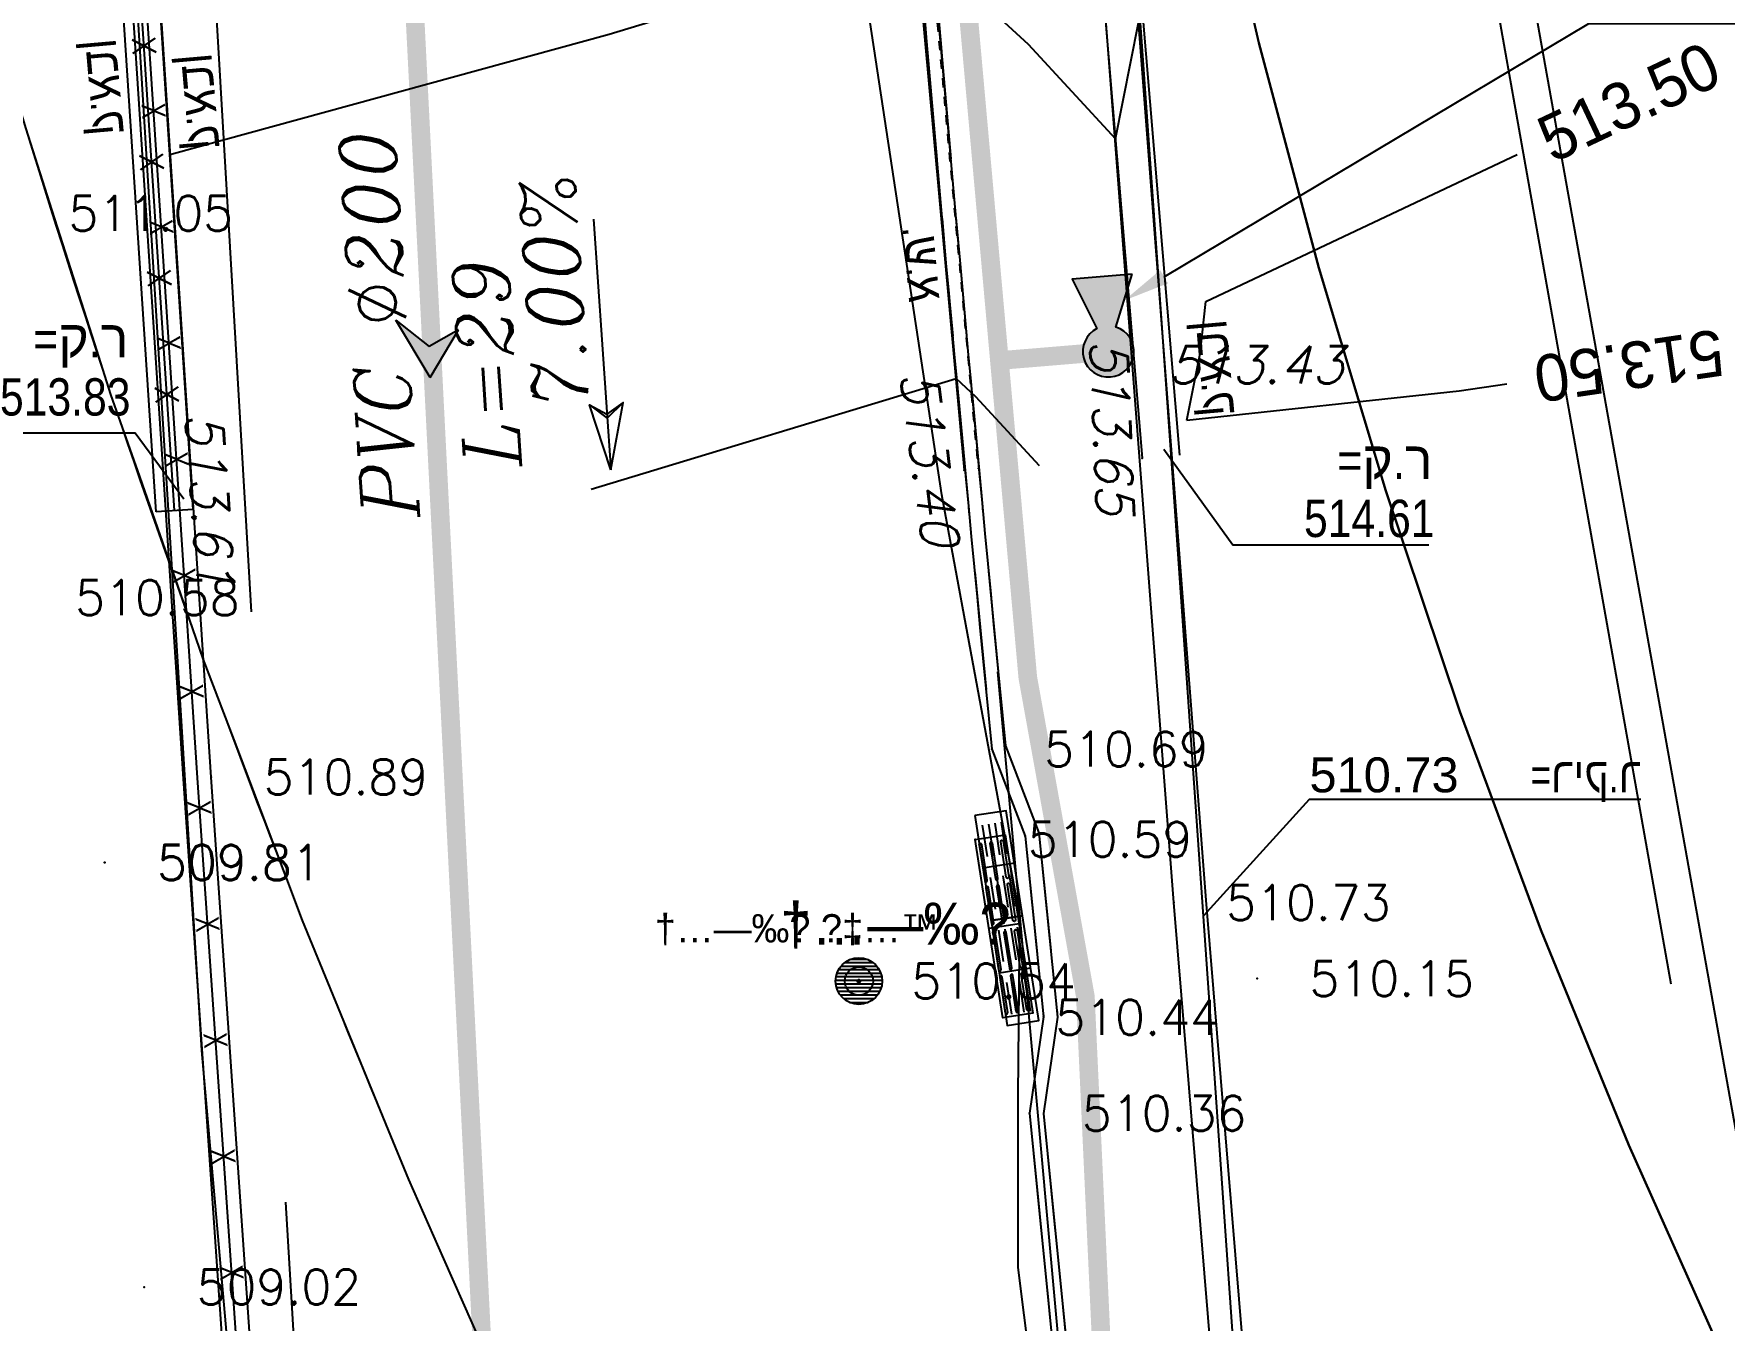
# Model space of a CAD drawing. Header units: metres. Extents: x 222509 to 223547, y 765290 to 766147.
# Drawn here: x 223028.87 to 223047.02, y 765844.63 to 765858.44 of the extents above; entities that cross this region are included whole.
import ezdxf
from ezdxf import colors
from ezdxf.entities.mleader import LeaderData, LeaderLine
from ezdxf.enums import TextEntityAlignment as Align
from ezdxf.math import Vec2, Vec3

# ---------------------------------------------------------------- set-up
doc = ezdxf.new("R2010")
doc.units = ezdxf.units.M
doc.linetypes.add('DASHED', pattern=[19.05, 12.7, -6.35])
doc.linetypes.add('DASHED2', pattern=[0.375, 0.25, -0.125])
for name, color, linetype in [('1-קו מים', 170, 'Continuous'), ('38', 8, 'Continuous'), ('42', 8, 'Continuous'), ('55', 8, 'Continuous'), ('A-S', 252, 'Continuous'), ('AS', 8, 'Continuous'), ('B65-BIOV', 8, 'Continuous'), ('biuv metuhnan 200', 240, 'Continuous'), ('Biuv-Metuhnan', 240, 'Continuous'), ('GADER', 6, 'Continuous'), ('K', 8, 'Continuous'), ('KER', 8, 'Continuous'), ('M2602', 8, 'Continuous'), ('M4902', 8, 'Continuous'), ('M4903', 8, 'Continuous'), ('maim metuhnan', 150, 'Continuous'), ('maim metuhnan 4', 150, 'Continuous'), ('maim metuhnan 6', 150, 'Continuous'), ('Maim-Kayam-Betol', 140, 'reka-biyuv$0$Reka_new$0$X_LINE-DASH2'), ('NOTE', 50, 'Continuous'), ('pcell', 160, 'Continuous'), ('PNT', 8, 'Continuous'), ('PNT2510', 8, 'Continuous'), ('PNTELEV', 5, 'Continuous'), ('PNTELEV2510', 7, 'Continuous'), ('R-K', 8, 'Continuous'), ('R-K GOVA', 8, 'Continuous'), ('Sewage-man-names', 240, 'Continuous'), ('T', 8, 'Continuous'), ('Tcontours1', 250, 'Continuous'), ('Tcontours2', 250, 'DASHED'), ('TEXT-13', 13, 'Continuous')]:
    doc.layers.add(name, color=color, linetype=linetype)
for name, color, linetype, lineweight in [('C1602_0', 3, 'Continuous', 13), ('C1602_1', 6, 'Continuous', 13), ('M2401', 8, 'DASHED', 25), ('M2404', 8, 'DASHED', 25), ('M2601', 8, 'Continuous', 25), ('M2605', 8, 'Continuous', 25)]:
    doc.layers.add(name, color=color, linetype=linetype, lineweight=lineweight)
doc.styles.add('CIVILCADMAIN', font='d2w.shx')
doc.styles.add('GLONASS', font='techno_n.shx', dxfattribs={"width": 0.86})
doc.styles.add('HANIT_TEXT', font='hebtxt')
doc.styles.add('HEBTXT', font='HEBTXT.SHX', dxfattribs={"width": 0.86})
doc.styles.add('ITALIC', font='italic')
doc.styles.add('PTXT', font='txt.shx')
doc.styles.add('reka-biyuv$0$Reka_new$0$STANDARD', font='HEB')
doc.styles.get("Standard").update_dxf_attribs({"font": 'arial.ttf'})
doc.styles.add('TECHN_MT', font='techn_mt.shx')
doc.linetypes.add('6_IN_CITY_WATER_LINES', pattern='A,40,-2,["6-WTR",Standard,S=5,R=0,X=-0.1,Y=-3],-30', length=72)
doc.linetypes.add('reka-biyuv$0$Reka_new$0$X_LINE-DASH2', pattern='A,0.5,-0.25,0.5,-0.0002,["X",reka-biyuv$0$Reka_new$0$STANDARD,S=0.3,R=0,X=0,Y=-0.14],-0.2', length=1.4502)

# ---------------------------------------------------------------- blocks, each defined once
blk = doc.blocks.new('G$C92A87C9E')
at = {"layer": 'Biuv-Metuhnan'}
h = blk.add_hatch(dxfattribs=at)
h.set_pattern_fill('ANSI31', color=0, scale=0.8, angle=233.7)
h.paths.add_polyline_path([(0.652, -1.317), (0, 0), (1.452, -0.228), (0.696, -0.511)])
h = blk.add_hatch(dxfattribs=at)
h.set_pattern_fill('ANSI31', color=256, scale=0.8, angle=233.7)
h.paths.add_polyline_path([(0.652, -1.317), (0, 0), (1.452, -0.228), (0.696, -0.511)])
h = blk.add_hatch(color=256, dxfattribs=at)
h.dxf.hatch_style = 1
h.paths.add_polyline_path([(0.526, -1.374), (0.042, -0.014), (1.478, -0.162), (0.597, -0.472)])
for p, q in [((0.042, -0.014), (1.478, -0.162)), ((0.042, -0.014), (0.526, -1.374)), ((1.478, -0.162), (0.597, -0.472)), ((0.526, -1.374), (0.597, -0.472))]:
    blk.add_line(p, q, dxfattribs=at)
blk = doc.blocks.new('G$C7550C811')
at = {"layer": 'Biuv-Metuhnan'}
for points in [[(1.854, 0), (1.139, 0.182), (1.297, 0)], [(1.139, 0.182), (1.253, 0)], [(-0.846, 0), (1.854, 0)], [(1.854, 0), (1.139, -0.182), (1.297, 0)], [(1.139, -0.182), (1.253, 0)]]:
    blk.add_lwpolyline(points, dxfattribs=at)
blk = doc.blocks.new('G$CDE37A9AE')
at = {"layer": 'biuv metuhnan 200'}
blk.add_lwpolyline([(223106.03, 765787.05, 0.2, 0.2, 0), (223107.425, 765790.158, 0.2, 0.2, 0), (223084.483, 765800.889, 0.2, 0.2, 0), (223048.217, 765817.764, 0.2, 0.2, 0), (223037.518, 765826.032, 0.2, 0.2, 0), (223033.914, 765839.765, 0.2, 0.2, 0), (223032.453, 765868.688, 0.2, 0.2, 0), (223030.849, 765897.18, 0.2, 0.2, 0), (223030.849, 765897.18, 0.2, 0.2, 0), (223030.849, 765897.18, 0.2, 0.2, 0), (223033.905, 765926.162, 0.2, 0.2, 0), (223059.708, 765933.144, 0.2, 0.2, 0), (223080.854, 765914.734, 0.2, 0.2, 0), (223096.759, 765902.355, 0.2, 0.2, 0), (223125.418, 765880.054, 0.2, 0.2, 0), (223138.543, 765869.981, 0.2, 0.2, 0), (223150.893, 765861.006, 0.2, 0.2, 0), (223163.22, 765851.088, 0.2, 0.2, 0), (223181.823, 765834.302, 0.2, 0.2, 0), (223199.904, 765817.6, 0.2, 0.2, 0), (223229.17, 765790.332, 0.2, 0.2, 0), (223256.284, 765764.886, 0.2, 0.2, 0)], format="xyseb", dxfattribs=at)
at = {"layer": 'Biuv-Metuhnan', "xscale": 0.5, "yscale": 0.4, "rotation": 125.6606182313366}
blk.add_blockref('G$C92A87C9E', (223033.134, 765854.725), dxfattribs=at)
at = {"layer": 'NOTE', "rotation": 274}
blk.add_blockref('G$C7550C811', (223034.936, 765855.603), dxfattribs=at)
at = {"layer": 'Sewage-man-names', "style": 'ITALIC'}
for s, p in [('PVC %%C200', (223033.002, 765853.25)), ('7.00%%%', (223034.831, 765854.436)), ('L=29', (223034.099, 765853.793))]:
    blk.add_text(s, height=0.6, rotation=93.5922, dxfattribs=at).set_placement(p)
blk = doc.blocks.new('G$C64EFCDFC')
at = {"layer": '1-קו מים', "linetype": '6_IN_CITY_WATER_LINES'}
blk.add_hatch(color=0, dxfattribs=at).paths.add_polyline_path([(0.313, 0.451, 5.190473), (0.538, 0.111), (1.701, 0.351), (0.989, 1.427)])
at = {"layer": '1-קו מים', "color": 0}
blk.add_lwpolyline([(0.989, 1.427), (1.701, 0.351), (0.538, 0.111, -5.190473), (0.313, 0.451)], format="xyb", close=True, dxfattribs=at)
blk = doc.blocks.new('SRVPNO9')
at = {"layer": 'PNTELEV2510', "style": 'PTXT', "oblique": 15}
blk.add_attdef('ELEV2', text='', height=1, dxfattribs=at).set_placement((-0.035, -1.723), align=Align.CENTER)
blk = doc.blocks.new('G$CAC2BD834')
at = {"layer": '55'}
blk.add_lwpolyline([(223036.141, 765906.188), (223046.446, 765848.238)], dxfattribs=at)
blk.add_lwpolyline([(223036.141, 765906.188), (223046.446, 765848.238)], dxfattribs=at)
at = {"layer": 'AS'}
blk.add_lwpolyline([(223105.31, 765889.85), (223096.8, 765896.5), (223090.73, 765901.33), (223084.29, 765906.4), (223074.77, 765913.63), (223064.37, 765921.46), (223059.6, 765925.07, 0.064778), (223053.11, 765928.27), (223051.87, 765928.72, 0.086166), (223046.48, 765929.56, 0.160133), (223042.22, 765928.24), (223041.1, 765927.18, 0.109865), (223037.91, 765921.69), (223036.8, 765914.51, 0.035262), (223036.55, 765891.35), (223037.02, 765874.63), (223038.11, 765861.93), (223038.86, 765853.75)], format="xyb", dxfattribs=at)
at = {"layer": 'AS', "linetype": 'DASHED2', "ltscale": 0.3}
blk.add_lwpolyline([(223105.218, 765889.732), (223096.707, 765896.382), (223090.637, 765901.212), (223084.198, 765906.281), (223074.68, 765913.51), (223064.28, 765921.34), (223059.513, 765924.948, 0.06475), (223053.06, 765928.129), (223051.82, 765928.578, 0.086182), (223046.48, 765929.41, 0.159844), (223042.315, 765928.124), (223041.207, 765927.075, 0.109575), (223038.056, 765921.656), (223036.949, 765914.492, 0.035257), (223036.7, 765891.357), (223037.17, 765874.639), (223038.259, 765861.943), (223039.009, 765853.764)], format="xyb", dxfattribs=at)
at = {"layer": 'C1602_0'}
blk.add_lwpolyline([(223032.871, 765846.205, -0.028923), (223028.452, 765858.519), (223026.555, 765872.634), (223026.272, 765899.746, -0.121783), (223033.343, 765941.571), (223034.139, 765941.708), (223045.284, 765944.156), (223047.88, 765944.398), (223096.418, 765948.913), (223119.705, 765947.412)], format="xyb", dxfattribs=at)
at = {"layer": 'C1602_1'}
blk.add_lwpolyline([(223032.871, 765846.205, -0.028923), (223028.452, 765858.519), (223026.555, 765872.634), (223026.272, 765899.746, -0.121783), (223033.343, 765941.571), (223034.139, 765941.708), (223045.284, 765944.156), (223047.88, 765944.398), (223065.396, 765931.743), (223065.902, 765931.378), (223058.025, 765921.247, 0.53793), (223044.964, 765915.588), (223043.045, 765897.759), (223041.149, 765880.129), (223043.997, 765864.246), (223046.852, 765848.298)], format="xyb", dxfattribs=at)
blk.add_lwpolyline([(223046.852, 765848.298), (223043.997, 765864.246), (223060.403, 765866.805), (223063.276, 765850.758)], dxfattribs=at)
at = {"layer": 'GADER'}
blk.add_lwpolyline([(223030.38, 765853.317), (223029.557, 765865.843), (223024.665, 765868.798), (223024.152, 765872.562), (223023.532, 765876.7)], dxfattribs=at)
at = {"layer": 'KER'}
for points in [[(223052.22, 765926.7, 0.064807), (223045.66, 765928.07, 0.135371), (223041.83, 765925.91, 0.143807), (223039.25, 765921.17), (223038.14, 765914.34, 0.058927), (223038.2, 765891.27), (223039.25, 765874.72), (223040.09, 765861.99), (223040.77, 765853.88)], [(223052.088, 765926.322, 0.064166), (223045.695, 765927.666, 0.133268), (223042.113, 765925.627, 0.1435), (223039.643, 765921.096), (223038.536, 765914.285, 0.058932), (223038.598, 765891.307), (223039.649, 765874.746), (223040.489, 765862.02), (223041.169, 765853.913)]]:
    blk.add_lwpolyline(points, format="xyb", dxfattribs=at)
for points in [[(223030.181, 765853.304), (223029.365, 765865.726), (223024.479, 765868.677), (223023.954, 765872.533), (223023.334, 765876.671)], [(223030.58, 765853.33), (223029.75, 765865.96), (223024.85, 765868.92), (223024.35, 765872.59), (223023.73, 765876.73)], [(223030.58, 765853.33), (223030.181, 765853.304)]]:
    blk.add_lwpolyline(points, dxfattribs=at)
at = {"layer": 'PNT2510'}
for p in [(223041.49, 765854.49, 513.43), (223038.86, 765853.75, 513.4), (223040.77, 765853.88, 513.65), (223030.58, 765853.33, 513.61)]:
    blk.add_point(p, dxfattribs=at)
at = {"layer": 'R-K GOVA'}
for points, elevation in [([(223030.48, 765853.44), (223029.956, 765854.147), (223027.91, 765854.147)], -5.65), ([(223041.002, 765853.978), (223041.745, 765852.949), (223043.847, 765852.949)], 512.27)]:
    blk.add_lwpolyline(points, dxfattribs=dict(at, elevation=elevation))
at = {"layer": 'Tcontours1', "elevation": 514}
blk.add_lwpolyline([(223030.33, 765857.14), (223035.046, 765858.433), (223038.341, 765859.433), (223039.547, 765858.325), (223040.485, 765857.307), (223040.732, 765858.552), (223041.237, 765862.978), (223041.468, 765863.087), (223042.257, 765863.38), (223044.682, 765863.635)], dxfattribs=at)
at = {"layer": 'Tcontours2', "elevation": 513.5}
for points in [[(223041.249, 765854.289), (223041.391, 765855.005), (223041.455, 765855.562), (223044.797, 765857.14)], [(223034.853, 765853.547), (223038.772, 765854.736), (223038.982, 765854.544), (223039.665, 765853.803)], [(223041.249, 765854.289), (223044.173, 765854.602), (223044.687, 765854.678)]]:
    blk.add_lwpolyline(points, dxfattribs=at)
at = {"layer": 'PNT2510'}
ref = blk.add_blockref('SRVPNO9', (223040.77, 765853.88, 513.65), dxfattribs=dict(at, xscale=0.4, yscale=0.4, zscale=0.4))
ref.add_attrib('ELEV2', '513.65', dxfattribs={"layer": 'PNTELEV2510', "height": 0.4, "rotation": 272.2927, "style": 'PTXT', "oblique": 15}).set_placement((223040.245, 765854.206, 513.65), align=Align.CENTER)
ref = blk.add_blockref('SRVPNO9', (223041.49, 765854.49, 513.43), dxfattribs=dict(at, xscale=0.4, yscale=0.4, zscale=0.4))
ref.add_attrib('ELEV2', '513.43', dxfattribs={"layer": 'PNTELEV2510', "height": 0.4, "style": 'PTXT', "oblique": 15}).set_placement((223041.991, 765854.683, 513.43), align=Align.CENTER)
ref = blk.add_blockref('SRVPNO9', (223038.86, 765853.75, 513.4), dxfattribs=dict(at, xscale=0.4, yscale=0.4, zscale=0.4))
ref.add_attrib('ELEV2', '513.40', dxfattribs={"layer": 'PNTELEV2510', "height": 0.4, "rotation": 277.509, "style": 'PTXT', "oblique": 15}).set_placement((223038.29, 765853.853, 513.4), align=Align.CENTER)
ref = blk.add_blockref('SRVPNO9', (223030.58, 765853.33, 513.61), dxfattribs=dict(at, xscale=0.4, yscale=0.4, zscale=0.4))
ref.add_attrib('ELEV2', '513.61', dxfattribs={"layer": 'PNTELEV2510', "height": 0.4, "rotation": 274.0894, "style": 'PTXT', "oblique": 15}).set_placement((223030.56, 765853.417, 513.61), align=Align.CENTER)
at = {"layer": 'GADER', "style": 'PTXT'}
for p in [(223030.053, 765858.306), (223030.135, 765857.059), (223030.216, 765855.812), (223030.298, 765854.564)]:
    blk.add_text('X', height=0.25, rotation=273.7599, dxfattribs=at).set_placement(p, align=Align.MIDDLE_CENTER)
at = {"layer": 'R-K', "style": 'TECHN_MT', "width": 1.00001}
for p in [(223029.886, 765854.961, -338.23), (223043.889, 765853.658, 179.69)]:
    blk.add_text('=ק.ר', height=0.4, dxfattribs=at).set_placement(p, align=Align.RIGHT)
at = {"layer": 'R-K GOVA', "style": 'TECHN_MT', "width": 1.00001}
for s, p in [('513.83', (223029.907, 765854.338, -338.23)), ('514.61', (223043.909, 765853.034, 179.69))]:
    blk.add_text(s, height=0.4, dxfattribs=at).set_placement(p, align=Align.RIGHT)
at = {"layer": 'Tcontours2', "style": 'CIVILCADMAIN'}
for rotation, p in [(25.2676, (223045.995, 765857.705, 513.5)), (188.379, (223045.998, 765854.871, 513.5))]:
    blk.add_text('513.50', height=0.5, rotation=rotation, dxfattribs=at).set_placement(p, align=Align.MIDDLE_CENTER)
blk = doc.blocks.new('SRVPNO1')
at = {"layer": 'PNTELEV', "color": 8, "style": 'PTXT'}
blk.add_attdef('ELEV2', (1.5, -0.5), '', height=1, dxfattribs=at)
blk = doc.blocks.new('B38')
at = {"layer": '38', "color": 0}
for p, q in [((-0.152, 0.198), (0.152, 0.198)), ((-0.083, 0.236), (0.083, 0.236)), ((-0.25, 0.011), (0.25, 0.011)), ((-0.245, 0.048), (0.245, 0.048)), ((-0.235, 0.086), (0.235, 0.086)), ((-0.217, 0.123), (0.217, 0.123)), ((-0.191, 0.161), (0.191, 0.161)), ((-0.25, -0.029), (0.25, -0.029)), ((-0.24, -0.069), (0.24, -0.069)), ((-0.225, -0.109), (0.225, -0.109)), ((-0.201, -0.149), (0.201, -0.149)), ((-0.163, -0.189), (0.163, -0.189)), ((-0.1, -0.229), (0.1, -0.229))]:
    blk.add_line(p, q, dxfattribs=at)
blk.add_circle((0, 0), 0.25, dxfattribs=at)
at = {"layer": '38', "color": 0, "style": 'HEBTXT'}
blk.add_text('†…—‰\x90', height=0.45, dxfattribs=at).set_placement((-0.845, 0.391))
blk = doc.blocks.new('B2')
at = {"layer": '42', "color": 0}
blk.add_line((0.902, 0.303), (0.902, 0), dxfattribs=at)
blk.add_lwpolyline([(0, 0.303), (1.805, 0.303), (1.805, 0), (0, 0)], close=True, dxfattribs=at)
for points in [[(0.422, 0.273, -1), (0.422, 0.248), (0.062, 0.248, -1), (0.062, 0.273)], [(0.857, 0.273, -1), (0.857, 0.248), (0.497, 0.248, -1), (0.497, 0.273)], [(1.325, 0.273, -1), (1.325, 0.248), (0.965, 0.248, -1), (0.965, 0.273)], [(1.76, 0.273, -1), (1.76, 0.248), (1.4, 0.248, -1), (1.4, 0.273)], [(0.422, 0.139, 1), (0.422, 0.164), (0.062, 0.164, 1), (0.062, 0.139)], [(0.857, 0.139, 1), (0.857, 0.164), (0.497, 0.164, 1), (0.497, 0.139)], [(0.857, 0.03, 1), (0.857, 0.055), (0.497, 0.055, 1), (0.497, 0.03)], [(1.325, 0.139, 1), (1.325, 0.164), (0.965, 0.164, 1), (0.965, 0.139)], [(1.76, 0.139, 1), (1.76, 0.164), (1.4, 0.164, 1), (1.4, 0.139)], [(1.76, 0.03, 1), (1.76, 0.055), (1.4, 0.055, 1), (1.4, 0.03)]]:
    blk.add_lwpolyline(points, format="xyb", close=True, dxfattribs=at)
for points in [[(0.062, 0.03), (0.422, 0.03, 1), (0.422, 0.055), (0.062, 0.055, 1), (0.062, 0.03, -1), (0.062, 0.055)], [(0.965, 0.03), (1.325, 0.03, 1), (1.325, 0.055), (0.965, 0.055, 1), (0.965, 0.03, -1), (0.965, 0.055)]]:
    blk.add_lwpolyline(points, format="xyb", dxfattribs=at)
blk = doc.blocks.new('G$C9B10AD15')
at = {"layer": 'A-S'}
for points in [[(223052.807, 765928.376, 0.236379), (223042.866, 765928.696, 0.186611), (223037.542, 765920.474, 0.059418), (223036.506, 765892.582, 0.017566), (223039.155, 765850.757), (223039.512, 765849.824), (223039.711, 765847.883), (223039.56, 765846.848), (223040.725, 765835.179, 0.072394), (223042.139, 765831.179, 0.112445), (223048.001, 765824.293, 0.053398), (223048.659, 765823.877), (223062.411, 765817.376), (223071.421, 765813.094), (223089.553, 765804.567), (223103.156, 765798.143), (223115.834, 765792.204), (223123.059, 765788.772, -0.127843), (223133.6, 765777.617, -0.096184), (223136.058, 765764.253), (223138.159, 765764.394)], [(223052.736, 765928.244, 0.236026), (223042.942, 765928.566, 0.186256), (223037.69, 765920.447, 0.059419), (223036.656, 765892.59, 0.017559), (223039.302, 765850.792), (223039.659, 765849.859), (223039.862, 765847.88), (223039.711, 765846.845), (223040.874, 765835.201, 0.072274), (223042.272, 765831.249, 0.112475), (223048.093, 765824.412, 0.05347), (223048.724, 765824.012), (223062.475, 765817.512), (223071.485, 765813.23), (223089.617, 765804.703), (223103.22, 765798.279), (223115.898, 765792.34), (223123.131, 765788.904, -0.127996), (223133.736, 765777.681, -0.095111), (223136.209, 765764.413), (223138.149, 765764.544)]]:
    blk.add_lwpolyline(points, format="xyb", dxfattribs=at)
at = {"layer": 'GADER'}
blk.add_lwpolyline([(223102.867, 765750.639), (223107.731, 765752.845, 0.222322), (223109.233, 765757.085), (223108.564, 765762.659), (223116.39, 765765.917), (223118.669, 765761.143, 0.428928), (223122.797, 765759.486, 0.133732), (223124.228, 765760.52), (223126.931, 765764.433, 0.128739), (223127.489, 765770.43), (223125.764, 765774.785, 0.214233), (223117.271, 765783.143), (223106.671, 765787.818), (223096.054, 765792.674), (223077.601, 765801.3), (223057.898, 765810.53), (223046.621, 765815.7, -0.047574), (223039.174, 765820.352, -0.19257), (223031.748, 765835.088), (223031.287, 765840.87), (223030.625, 765850.447), (223029.608, 765865.945), (223024.761, 765868.858), (223023.624, 765876.642)], format="xyb", dxfattribs=at)
at = {"layer": 'K'}
for points in [[(223043.015, 765832.737), (223042.257, 765835.226), (223041.109, 765849.109), (223040.043, 765862.966), (223038.041, 765892.616), (223037.437, 765906.61, -0.127082), (223040.718, 765924.44, -0.259983), (223046.572, 765928.027, -0.135558), (223052.101, 765926.739)], [(223043.35, 765832.839), (223042.603, 765835.292), (223041.458, 765849.137), (223040.392, 765862.991), (223038.39, 765892.635), (223037.786, 765906.63, -0.127019), (223041.03, 765924.28, -0.259448), (223046.586, 765927.677, -0.135558), (223051.934, 765926.432, -0.135558)], [(223102.841, 765750.792), (223107.643, 765752.97, 0.220831), (223109.084, 765757.069), (223108.401, 765762.754), (223116.464, 765766.111), (223118.807, 765761.203, 0.42995), (223122.74, 765759.624, 0.133701), (223124.108, 765760.61), (223126.796, 765764.503, 0.127976), (223127.343, 765770.389), (223125.625, 765774.73, 0.214322), (223117.214, 765783.004), (223106.609, 765787.681), (223095.991, 765792.538), (223077.538, 765801.164), (223057.835, 765810.394), (223046.556, 765815.564, -0.047616), (223039.078, 765820.236, -0.192637), (223031.598, 765835.075), (223031.138, 765840.859), (223030.476, 765850.437), (223029.464, 765865.857), (223024.623, 765868.766), (223023.475, 765876.621)], [(223102.917, 765750.497), (223107.818, 765752.72, 0.223751), (223109.382, 765757.101), (223108.726, 765762.564), (223116.316, 765765.724), (223118.532, 765761.083, 0.427989), (223122.855, 765759.347, 0.13377), (223124.348, 765760.43), (223127.065, 765764.364, 0.129488), (223127.634, 765770.47), (223125.904, 765774.84, 0.214145), (223117.327, 765783.282), (223106.732, 765787.955), (223096.117, 765792.81), (223077.665, 765801.436), (223057.961, 765810.666), (223046.686, 765815.835, -0.047532), (223039.269, 765820.468, -0.192502), (223031.897, 765835.1), (223031.437, 765840.881), (223030.775, 765850.457), (223029.753, 765866.033), (223024.899, 765868.95), (223023.772, 765876.664)]]:
    blk.add_lwpolyline(points, format="xyb", dxfattribs=at)
at = {"layer": 'PNT', "color": 252}
for p in [(223039.155, 765850.757, 510.693), (223030.775, 765850.457, 510.892), (223038.978, 765849.788, 510.592), (223039.512, 765849.824, 510.615), (223029.629, 765849.54, 509.811), (223029.631, 765849.539, 509.809), (223041.109, 765849.109, 510.73), (223042.004, 765848.293, 510.145), (223037.728, 765848.267, 510.542), (223039.274, 765847.877, 510.442), (223039.711, 765847.883, 510.424), (223039.56, 765846.848, 510.357), (223030.054, 765844.981, 509.017)]:
    blk.add_point(p, dxfattribs=at)
at = {"layer": 'T'}
blk.add_lwpolyline([(223041.432, 765848.971), (223042.566, 765850.22), (223046.125, 765850.22)], dxfattribs=at)
at = {"layer": 'B65-BIOV', "xscale": 1.07456904329562, "yscale": 1.07456904329562, "zscale": 1.07456904329562, "rotation": 278.804730760801}
blk.add_blockref('B2', (223038.978, 765849.788, 510.592), dxfattribs=at)
at = {"layer": 'B65-BIOV'}
blk.add_blockref('B38', (223037.728, 765848.267, 510.542), dxfattribs=at)
at = {"layer": 'PNT', "color": 252}
ref = blk.add_blockref('SRVPNO1', (223028.678, 765856.509, 511.052), dxfattribs=dict(at, xscale=0.375, yscale=0.375, zscale=0.375))
ref.add_attrib('ELEV2', '511.05', (223029.241, 765856.321, 511.052), dxfattribs={"layer": 'PNTELEV', "color": 8, "height": 0.375, "style": 'PTXT'})
ref = blk.add_blockref('SRVPNO1', (223028.75, 765852.383, 510.578), dxfattribs=dict(at, xscale=0.375, yscale=0.375, zscale=0.375))
ref.add_attrib('ELEV2', '510.58', (223029.312, 765852.196, 510.578), dxfattribs={"layer": 'PNTELEV', "color": 8, "height": 0.375, "style": 'PTXT'})
ref = blk.add_blockref('SRVPNO1', (223039.155, 765850.757, 510.693), dxfattribs=dict(at, xscale=0.375, yscale=0.375, zscale=0.375))
ref.add_attrib('ELEV2', '510.69', (223039.717, 765850.569, 510.693), dxfattribs={"layer": 'PNTELEV', "color": 8, "height": 0.375, "style": 'PTXT'})
ref = blk.add_blockref('SRVPNO1', (223030.775, 765850.457, 510.892), dxfattribs=dict(at, xscale=0.375, yscale=0.375, zscale=0.375))
ref.add_attrib('ELEV2', '510.89', (223031.337, 765850.27, 510.892), dxfattribs={"layer": 'PNTELEV', "color": 8, "height": 0.375, "style": 'PTXT'})
ref = blk.add_blockref('SRVPNO1', (223038.978, 765849.788, 510.592), dxfattribs=dict(at, xscale=0.375, yscale=0.375, zscale=0.375))
ref.add_attrib('ELEV2', '510.59', (223039.541, 765849.6, 510.592), dxfattribs={"layer": 'PNTELEV', "color": 8, "height": 0.375, "style": 'PTXT'})
ref = blk.add_blockref('SRVPNO1', (223029.629, 765849.54, 509.811), dxfattribs=dict(at, xscale=0.375, yscale=0.375, zscale=0.375))
ref.add_attrib('ELEV2', '509.81', (223030.191, 765849.353, 509.811), dxfattribs={"layer": 'PNTELEV', "color": 8, "height": 0.375, "style": 'PTXT'})
ref = blk.add_blockref('SRVPNO1', (223029.631, 765849.539, 509.809), dxfattribs=dict(at, xscale=0.375, yscale=0.375, zscale=0.375))
ref.add_attrib('ELEV2', '509.81', (223030.193, 765849.351, 509.809), dxfattribs={"layer": 'PNTELEV', "color": 8, "height": 0.375, "style": 'PTXT'})
ref = blk.add_blockref('SRVPNO1', (223041.109, 765849.109, 510.73), dxfattribs=dict(at, xscale=0.375, yscale=0.375, zscale=0.375))
ref.add_attrib('ELEV2', '510.73', (223041.671, 765848.922, 510.73), dxfattribs={"layer": 'PNTELEV', "color": 8, "height": 0.375, "style": 'PTXT'})
ref = blk.add_blockref('SRVPNO1', (223042.004, 765848.293, 510.145), dxfattribs=dict(at, xscale=0.375, yscale=0.375, zscale=0.375))
ref.add_attrib('ELEV2', '510.15', (223042.566, 765848.105, 510.145), dxfattribs={"layer": 'PNTELEV', "color": 8, "height": 0.375, "style": 'PTXT'})
ref = blk.add_blockref('SRVPNO1', (223037.728, 765848.267, 510.542), dxfattribs=dict(at, xscale=0.375, yscale=0.375, zscale=0.375))
ref.add_attrib('ELEV2', '510.54', (223038.291, 765848.079, 510.542), dxfattribs={"layer": 'PNTELEV', "color": 8, "height": 0.375, "style": 'PTXT'})
ref = blk.add_blockref('SRVPNO1', (223039.274, 765847.877, 510.442), dxfattribs=dict(at, xscale=0.375, yscale=0.375, zscale=0.375))
ref.add_attrib('ELEV2', '510.44', (223039.837, 765847.689, 510.442), dxfattribs={"layer": 'PNTELEV', "color": 8, "height": 0.375, "style": 'PTXT'})
ref = blk.add_blockref('SRVPNO1', (223039.56, 765846.848, 510.357), dxfattribs=dict(at, xscale=0.375, yscale=0.375, zscale=0.375))
ref.add_attrib('ELEV2', '510.36', (223040.122, 765846.66, 510.357), dxfattribs={"layer": 'PNTELEV', "color": 8, "height": 0.375, "style": 'PTXT'})
ref = blk.add_blockref('SRVPNO1', (223030.054, 765844.981, 509.017), dxfattribs=dict(at, xscale=0.375, yscale=0.375, zscale=0.375))
ref.add_attrib('ELEV2', '509.02', (223030.617, 765844.794, 509.017), dxfattribs={"layer": 'PNTELEV', "color": 8, "height": 0.375, "style": 'PTXT'})
at = {"layer": 'GADER', "style": 'GLONASS', "text_generation_flag": 2, "width": 0.86}
for rotation, p in [(273.754, (223030.155, 765857.608)), (273.754, (223030.237, 765856.361)), (273.754, (223030.319, 765855.114)), (273.754, (223030.401, 765853.866)), (273.754, (223030.483, 765852.619)), (273.754, (223030.565, 765851.372)), (273.9546, (223030.648, 765850.124)), (273.9546, (223030.734, 765848.877)), (273.9546, (223030.82, 765847.63)), (273.9546, (223030.906, 765846.383)), (273.9546, (223030.992, 765845.136))]:
    blk.add_text('X', height=0.25, rotation=rotation, dxfattribs=at).set_placement(p, align=Align.MIDDLE_CENTER)
at = {"layer": 'T', "style": 'GLONASS', "text_generation_flag": 2, "width": 0.86}
for s, p in [('ק.אבן', (223030.539, 765857.178)), ('א.ש.', (223038.269, 765855.541))]:
    blk.add_text(s, height=0.375, rotation=275.0423, dxfattribs=at).set_placement(p)
at = {"layer": 'T'}
blk.add_text('510.73', height=0.375, dxfattribs=at).set_placement((223042.566, 765850.293))
at = {"layer": 'T', "style": 'GLONASS', "text_generation_flag": 2, "width": 0.86}
blk.add_text('ר.קיר=', height=0.375, dxfattribs=at).set_placement((223046.125, 765850.293))
blk = doc.blocks.new('G$C915B2375')
at = {"layer": 'pcell'}
for points in [[(223026.555, 765872.634), (223028.452, 765858.519), (223028.78, 765857.425), (223029.063, 765856.538), (223029.521, 765855.107), (223029.694, 765854.563), (223030.002, 765853.684), (223030.497, 765852.265), (223030.685, 765851.727), (223031.016, 765850.855), (223031.549, 765849.451), (223031.751, 765848.917), (223032.105, 765848.055), (223032.675, 765846.665), (223032.892, 765846.137), (223033.268, 765845.285), (223033.875, 765843.911)], [(223047.014, 765844.222), (223045.996, 765846.504), (223045.05, 765848.818), (223044.18, 765851.161), (223043.385, 765853.531), (223042.666, 765855.925), (223042.024, 765858.34), (223041.46, 765860.775), (223040.974, 765863.227), (223040.566, 765865.693), (223040.238, 765868.171), (223039.989, 765870.658), (223039.959, 765871.033), (223041.149, 765880.128)]]:
    blk.add_lwpolyline(points, dxfattribs=at)
for points in [[(223041.387, 765878.838), (223041.149, 765880.129), (223039.959, 765871.033), (223039.989, 765870.658), (223040.238, 765868.171), (223040.566, 765865.693), (223040.974, 765863.227), (223041.46, 765860.775), (223042.024, 765858.34), (223042.666, 765855.925), (223043.385, 765853.531), (223044.18, 765851.161), (223045.05, 765848.818), (223045.996, 765846.504), (223047.014, 765844.222), (223047.914, 765842.368), (223045.164, 765857.727), (223043.997, 765864.246)], [(223060.403, 765866.805), (223063.898, 765847.283), (223065.81, 765836.598), (223055.495, 765830.132), (223053.172, 765833.361), (223051.802, 765835.452), (223050.501, 765837.586), (223049.268, 765839.76), (223048.105, 765841.973), (223047.914, 765842.368), (223045.164, 765857.727), (223043.997, 765864.246)]]:
    blk.add_lwpolyline(points, close=True, dxfattribs=at)
blk = doc.blocks.new('M4902_S')
for radius in [0.5, 0.05]:
    blk.add_circle((0, 0), radius)
at = {"style": 'HANIT_TEXT'}
blk.add_attdef('NAME', text='', height=1, dxfattribs=at).set_placement((0, -1), align=Align.TOP_CENTER)
blk.add_attdef('DESC', text='', height=1, dxfattribs=at).set_placement((-1, -2.5), align=Align.TOP_RIGHT)
blk.add_attdef('MARK', text='', height=1, dxfattribs=at).set_placement((0, -2.5), align=Align.TOP_LEFT)
at = {"style": 'HANIT_TEXT', "flags": 1}
blk.add_attdef('OWNER', text='', height=1, dxfattribs=at).set_placement((0, -4), align=Align.TOP_CENTER)
blk = doc.blocks.new('M4903_S')
for p, q in [((0, 0.5), (0, -0.5)), ((-0.1, 0.293), (-0.4, 0.293)), ((0.4, 0.293), (0.1, 0.293)), ((-0.1, 0.093), (-0.4, 0.093)), ((0.4, 0.093), (0.1, 0.093)), ((-0.1, -0.107), (-0.4, -0.107)), ((0.4, -0.107), (0.1, -0.107)), ((-0.1, -0.307), (-0.4, -0.307)), ((0.4, -0.307), (0.1, -0.307))]:
    blk.add_line(p, q)
blk.add_lwpolyline([(-0.5, -0.5), (0.5, -0.5), (0.5, 0.5), (-0.5, 0.5)], close=True)
blk.add_lwpolyline([(-0.5, 0.5), (-0.5, 0), (-0.5, -0.5)])
at = {"style": 'HANIT_TEXT'}
blk.add_attdef('NAME', text='', height=1, dxfattribs=at).set_placement((0, -1), align=Align.TOP_CENTER)
blk.add_attdef('DESC', text='', height=1, dxfattribs=at).set_placement((-1, -2.5), align=Align.TOP_RIGHT)
blk.add_attdef('MARK', text='', height=1, dxfattribs=at).set_placement((0, -2.5), align=Align.TOP_LEFT)
at = {"style": 'HANIT_TEXT', "flags": 1}
blk.add_attdef('OWNER', text='', height=1, dxfattribs=at).set_placement((0, -4), align=Align.TOP_CENTER)
blk = doc.blocks.new('G$CFB36F9AD')
at = {"layer": 'M2404', "ltscale": 0.1}
for points in [[(223039.042, 765924.301, 0.092086), (223037.542, 765920.474, 0.059418), (223036.506, 765892.582, 0.017566), (223039.155, 765850.757), (223039.512, 765849.824), (223039.711, 765847.883), (223039.56, 765846.848), (223040.725, 765835.179, 0.072394), (223042.139, 765831.179, 0.112445), (223048.001, 765824.293, 0.053398), (223048.659, 765823.877), (223062.411, 765817.376), (223071.421, 765813.094), (223089.553, 765804.567), (223103.156, 765798.143), (223115.834, 765792.204), (223123.059, 765788.772, -0.127843), (223133.6, 765777.617, -0.096184), (223136.058, 765764.253), (223138.159, 765764.394)], [(223039.176, 765924.233, 0.092409), (223037.69, 765920.447, 0.059419), (223036.656, 765892.59, 0.017559), (223039.302, 765850.792), (223039.659, 765849.859), (223039.862, 765847.88), (223039.711, 765846.845), (223040.874, 765835.201, 0.072274), (223042.272, 765831.249, 0.112475), (223048.093, 765824.412, 0.05347), (223048.724, 765824.012), (223062.475, 765817.512), (223071.485, 765813.23), (223089.617, 765804.703), (223103.22, 765798.279), (223115.898, 765792.34), (223123.131, 765788.904, -0.127996), (223133.736, 765777.681, -0.095111), (223136.209, 765764.413), (223138.149, 765764.544)]]:
    blk.add_lwpolyline(points, format="xyb", dxfattribs=at)
at = {"layer": 'M2601'}
blk.add_lwpolyline([(223102.867, 765750.639), (223107.731, 765752.845, 0.222322), (223109.233, 765757.085), (223108.564, 765762.659), (223116.39, 765765.917), (223118.669, 765761.143, 0.428928), (223122.797, 765759.486, 0.133732), (223124.228, 765760.52), (223126.931, 765764.433, 0.128739), (223127.489, 765770.43), (223125.764, 765774.785, 0.214233), (223117.271, 765783.143), (223106.671, 765787.818), (223096.054, 765792.674), (223077.601, 765801.3), (223057.898, 765810.53), (223046.621, 765815.7, -0.047574), (223039.174, 765820.352, -0.19257), (223031.748, 765835.088), (223031.287, 765840.87), (223030.625, 765850.447), (223029.608, 765865.945), (223024.761, 765868.858), (223023.624, 765876.642)], format="xyb", dxfattribs=at)
at = {"layer": 'M2605'}
for points in [[(223043.015, 765832.737), (223042.257, 765835.226), (223041.109, 765849.109), (223040.043, 765862.966), (223038.041, 765892.616), (223037.437, 765906.61, -0.107595), (223040.105, 765923.589, -0.165647), (223043.784, 765927.338, -0.275637), (223052.256, 765926.732)], [(223043.35, 765832.839), (223042.603, 765835.292), (223041.458, 765849.137), (223040.392, 765862.991), (223038.39, 765892.635), (223037.786, 765906.63, -0.110288), (223040.466, 765923.416, -0.165647), (223043.964, 765926.981, -0.275637), (223052.027, 765926.404)], [(223102.841, 765750.792), (223107.643, 765752.97, 0.220831), (223109.084, 765757.069), (223108.401, 765762.754), (223116.464, 765766.111), (223118.807, 765761.203, 0.42995), (223122.74, 765759.624, 0.133701), (223124.108, 765760.61), (223126.796, 765764.503, 0.127976), (223127.343, 765770.389), (223125.625, 765774.73, 0.214322), (223117.214, 765783.004), (223106.609, 765787.681), (223095.991, 765792.538), (223077.538, 765801.164), (223057.835, 765810.394), (223046.556, 765815.564, -0.047616), (223039.078, 765820.236, -0.192637), (223031.598, 765835.075), (223031.138, 765840.859), (223030.476, 765850.437), (223029.464, 765865.857), (223024.623, 765868.766), (223023.475, 765876.621)], [(223102.917, 765750.497), (223107.818, 765752.72, 0.223751), (223109.382, 765757.101), (223108.726, 765762.564), (223116.316, 765765.724), (223118.532, 765761.083, 0.427989), (223122.855, 765759.347, 0.13377), (223124.348, 765760.43), (223127.065, 765764.364, 0.129488), (223127.634, 765770.47), (223125.904, 765774.84, 0.214145), (223117.327, 765783.282), (223106.732, 765787.955), (223096.117, 765792.81), (223077.665, 765801.436), (223057.961, 765810.666), (223046.686, 765815.835, -0.047532), (223039.269, 765820.468, -0.192502), (223031.897, 765835.1), (223031.437, 765840.881), (223030.775, 765850.457), (223029.753, 765866.033), (223024.899, 765868.95), (223023.772, 765876.664)]]:
    blk.add_lwpolyline(points, format="xyb", dxfattribs=at)
blk.add_lwpolyline([(223041.432, 765848.971), (223042.566, 765850.22), (223046.125, 765850.22)], dxfattribs=at)
at = {"layer": 'PNT'}
for p in [(223039.155, 765850.757, 510.693), (223030.775, 765850.457, 510.892), (223038.978, 765849.788, 510.592), (223039.512, 765849.824, 510.615), (223029.629, 765849.54, 509.811), (223029.631, 765849.539, 509.809), (223041.109, 765849.109, 510.73), (223042.004, 765848.293, 510.145), (223037.728, 765848.267, 510.542), (223039.274, 765847.877, 510.442), (223039.711, 765847.883, 510.424), (223039.56, 765846.848, 510.357), (223030.054, 765844.981, 509.017)]:
    blk.add_point(p, dxfattribs=at)
at = {"layer": 'M4902'}
ref = blk.add_blockref('M4902_S', (223037.728, 765848.267, 510.542), dxfattribs=dict(at, xscale=0.3040000000037253, yscale=0.3040000000037253, zscale=0.1520000000019763))
ref.add_attrib('MARK', '†…—‰\x90 \x9a‡…™', dxfattribs={"layer": '0', "height": 0.304, "style": 'HANIT_TEXT'}).set_placement((223035.536, 765848.985, 510.542), align=Align.TOP_LEFT)
at = {"layer": 'M4903', "xscale": 1.140000000457829, "yscale": 0.3419999997131526, "zscale": 0.2280000000032487, "rotation": 278.8047307636472}
for p in [(223039.229, 765849.506, 510.592), (223039.403, 765848.379, 510.592)]:
    blk.add_blockref('M4903_S', p, dxfattribs=at)
at = {"layer": 'PNT'}
ref = blk.add_blockref('SRVPNO1', (223028.678, 765856.509, 511.052), dxfattribs=dict(at, xscale=0.375, yscale=0.375, zscale=0.375))
ref.add_attrib('ELEV2', '511.05', (223029.241, 765856.321, 511.052), dxfattribs={"layer": 'PNTELEV', "color": 8, "height": 0.375, "style": 'PTXT'})
ref = blk.add_blockref('SRVPNO1', (223028.75, 765852.383, 510.578), dxfattribs=dict(at, xscale=0.375, yscale=0.375, zscale=0.375))
ref.add_attrib('ELEV2', '510.58', (223029.312, 765852.196, 510.578), dxfattribs={"layer": 'PNTELEV', "color": 8, "height": 0.375, "style": 'PTXT'})
ref = blk.add_blockref('SRVPNO1', (223039.155, 765850.757, 510.693), dxfattribs=dict(at, xscale=0.375, yscale=0.375, zscale=0.375))
ref.add_attrib('ELEV2', '510.69', (223039.717, 765850.569, 510.693), dxfattribs={"layer": 'PNTELEV', "color": 8, "height": 0.375, "style": 'PTXT'})
ref = blk.add_blockref('SRVPNO1', (223030.775, 765850.457, 510.892), dxfattribs=dict(at, xscale=0.375, yscale=0.375, zscale=0.375))
ref.add_attrib('ELEV2', '510.89', (223031.337, 765850.27, 510.892), dxfattribs={"layer": 'PNTELEV', "color": 8, "height": 0.375, "style": 'PTXT'})
ref = blk.add_blockref('SRVPNO1', (223038.978, 765849.788, 510.592), dxfattribs=dict(at, xscale=0.375, yscale=0.375, zscale=0.375))
ref.add_attrib('ELEV2', '510.59', (223039.541, 765849.6, 510.592), dxfattribs={"layer": 'PNTELEV', "color": 8, "height": 0.375, "style": 'PTXT'})
ref = blk.add_blockref('SRVPNO1', (223029.629, 765849.54, 509.811), dxfattribs=dict(at, xscale=0.375, yscale=0.375, zscale=0.375))
ref.add_attrib('ELEV2', '509.81', (223030.191, 765849.353, 509.811), dxfattribs={"layer": 'PNTELEV', "color": 8, "height": 0.375, "style": 'PTXT'})
ref = blk.add_blockref('SRVPNO1', (223029.631, 765849.539, 509.809), dxfattribs=dict(at, xscale=0.375, yscale=0.375, zscale=0.375))
ref.add_attrib('ELEV2', '509.81', (223030.193, 765849.351, 509.809), dxfattribs={"layer": 'PNTELEV', "color": 8, "height": 0.375, "style": 'PTXT'})
ref = blk.add_blockref('SRVPNO1', (223041.109, 765849.109, 510.73), dxfattribs=dict(at, xscale=0.375, yscale=0.375, zscale=0.375))
ref.add_attrib('ELEV2', '510.73', (223041.671, 765848.922, 510.73), dxfattribs={"layer": 'PNTELEV', "color": 8, "height": 0.375, "style": 'PTXT'})
ref = blk.add_blockref('SRVPNO1', (223042.004, 765848.293, 510.145), dxfattribs=dict(at, xscale=0.375, yscale=0.375, zscale=0.375))
ref.add_attrib('ELEV2', '510.15', (223042.566, 765848.105, 510.145), dxfattribs={"layer": 'PNTELEV', "color": 8, "height": 0.375, "style": 'PTXT'})
ref = blk.add_blockref('SRVPNO1', (223037.728, 765848.267, 510.542), dxfattribs=dict(at, xscale=0.375, yscale=0.375, zscale=0.375))
ref.add_attrib('ELEV2', '510.54', (223038.291, 765848.079, 510.542), dxfattribs={"layer": 'PNTELEV', "color": 8, "height": 0.375, "style": 'PTXT'})
ref = blk.add_blockref('SRVPNO1', (223039.274, 765847.877, 510.442), dxfattribs=dict(at, xscale=0.375, yscale=0.375, zscale=0.375))
ref.add_attrib('ELEV2', '510.44', (223039.837, 765847.689, 510.442), dxfattribs={"layer": 'PNTELEV', "color": 8, "height": 0.375, "style": 'PTXT'})
ref = blk.add_blockref('SRVPNO1', (223039.56, 765846.848, 510.357), dxfattribs=dict(at, xscale=0.375, yscale=0.375, zscale=0.375))
ref.add_attrib('ELEV2', '510.36', (223040.122, 765846.66, 510.357), dxfattribs={"layer": 'PNTELEV', "color": 8, "height": 0.375, "style": 'PTXT'})
ref = blk.add_blockref('SRVPNO1', (223030.054, 765844.981, 509.017), dxfattribs=dict(at, xscale=0.375, yscale=0.375, zscale=0.375))
ref.add_attrib('ELEV2', '509.02', (223030.617, 765844.794, 509.017), dxfattribs={"layer": 'PNTELEV', "color": 8, "height": 0.375, "style": 'PTXT'})
at = {"layer": 'M2601', "style": 'GLONASS', "text_generation_flag": 2, "width": 0.86}
for rotation, p in [(273.754, (223030.155, 765857.608)), (273.754, (223030.237, 765856.361)), (273.754, (223030.319, 765855.114)), (273.754, (223030.401, 765853.866)), (273.754, (223030.483, 765852.619)), (273.754, (223030.565, 765851.372)), (273.9546, (223030.648, 765850.124)), (273.9546, (223030.734, 765848.877)), (273.9546, (223030.82, 765847.63)), (273.9546, (223030.906, 765846.383)), (273.9546, (223030.992, 765845.136))]:
    blk.add_text('X', height=0.25, rotation=rotation, dxfattribs=at).set_placement(p, align=Align.MIDDLE_CENTER)
at = {"layer": 'M2605', "style": 'GLONASS', "text_generation_flag": 2, "width": 0.86}
for s, p in [('ק.אבן', (223029.511, 765857.335)), ('א.ש.', (223038.269, 765855.541)), ('ק.אבן', (223041.436, 765854.319))]:
    blk.add_text(s, height=0.375, rotation=275.0423, dxfattribs=at).set_placement(p)
at = {"layer": 'M2605'}
blk.add_text('510.73', height=0.375, dxfattribs=at).set_placement((223042.566, 765850.293))
at = {"layer": 'M2605', "style": 'GLONASS', "text_generation_flag": 2, "width": 0.86}
blk.add_text('ר.קיר=', height=0.375, dxfattribs=at).set_placement((223046.125, 765850.293))
blk = doc.blocks.new('G$CEBE070F1')
at = {"layer": 'M2401'}
blk.add_polyline3d([(223024.8, 765873.56, 512.76), (223025.29, 765870.51, 512.94), (223025.7, 765869.63, 512.99), (223026.26, 765868.92, 512.99), (223027.22, 765868.18, 513.01), (223028.76, 765867.53, 513.07), (223029.51, 765867, 513.06), (223030.1, 765866.17, 512.96), (223030.46, 765864.91, 512.65), (223031.88, 765840.63, 510.25), (223032.73, 765834.04, 509.72), (223034.49, 765828.2, 509.36), (223036.99, 765823.38, 509.15), (223040.94, 765819.73, 508.9), (223046.14, 765816.55, 508.55)], dxfattribs=at)
at = {"layer": 'M2404'}
blk.add_polyline3d([(223075.7, 765811.34, 508), (223053.09, 765821.85, 508.31), (223048.33, 765824.29, 508.7), (223045.47, 765826.75, 508.96), (223042.63, 765830.11, 509.19), (223041.18, 765833.89, 509.66), (223040.37, 765838.94, 510.2), (223038.26, 765862.15, 512.71), (223036.59, 765894.88, 516.25), (223036.9, 765914.14, 518.01), (223037.65, 765920.02, 518.77), (223038.41, 765923.11, 518.99), (223039.78, 765925.83, 519.29), (223041.45, 765927.75, 519.64), (223044.78, 765929.69, 519.86), (223048.28, 765929.68, 520.24), (223052.05, 765928.97, 520.52), (223055.6, 765927.38, 520.86), (223060.41, 765924.5, 521.04), (223070.18, 765916.99, 521.64), (223097.05, 765896.46, 523.13), (223136.73, 765865.69, 524.89), (223165.23, 765843.21, 526.29)], dxfattribs=at)
at = {"layer": 'M2602'}
for points in [[(223043.09, 765833.37, 510.47), (223042.29, 765836.63, 510.8), (223041.1, 765853.67, 512.61), (223039.38, 765877.84, 515.11), (223038.27, 765895.12, 516.98), (223037.75, 765908.7, 518.44), (223038.69, 765917.11, 519.27), (223039.69, 765921.88, 519.79), (223041.17, 765924.57, 520.3), (223042.57, 765926.45, 520.67), (223044.43, 765927.37, 520.96), (223046.86, 765927.78, 521.37), (223051.49, 765926.66, 521.74)], [(223029.53, 765865.96, 513.01), (223030.67, 765847.52, 510.84)]]:
    blk.add_polyline3d(points, dxfattribs=at)
at = {"layer": 'M2605'}
blk.add_polyline3d([(223030.67, 765847.52, 510.84), (223031.82, 765834.44, 509.76), (223033.48, 765828.24, 509.34), (223036.42, 765822.93, 509.07), (223041.18, 765818.68, 508.83), (223047.67, 765815.15, 508.43), (223059.02, 765810, 508.02), (223078.06, 765801.12, 507.94), (223097.84, 765792, 508.45), (223108.54, 765787.25, 508.75), (223116.92, 765783.31, 508.88), (223121.66, 765780.6, 508.89), (223124.63, 765776.83, 509.09), (223126.89, 765771.88, 509.44), (223127.43, 765768.19, 509.75), (223126.76, 765764.58, 510.07), (223124.74, 765761.65, 510.43), (223122.92, 765759.87, 510.59), (223121.27, 765759.36, 510.59), (223120.16, 765759.57, 510.6), (223119.2, 765760.52, 510.6), (223116.6, 765766.07, 510.6), (223108.73, 765762.85, 510.87), (223108.8, 765761.85, 510.86)], dxfattribs=at)
blk = doc.blocks.new('G$C48AC2FB6')
at = {"layer": 'maim metuhnan 4', "const_width": 0.2}
blk.add_lwpolyline([(223040.407, 765855.025), (223039.237, 765854.928)], dxfattribs=at)
at = {"layer": 'maim metuhnan 6', "const_width": 0.2}
blk.add_lwpolyline([(223037.793, 765875.296), (223038.311, 765865.259), (223039.542, 765851.524), (223040.16, 765848.102), (223040.408, 765842.714), (223040.795, 765838.63), (223041.496, 765834.184), (223042.927, 765830.519), (223045.516, 765827.116), (223052.821, 765822.521), (223056.392, 765820.719), (223064.988, 765816.577)], dxfattribs=at)
at = {"layer": 'Maim-Kayam-Betol'}
blk.add_lwpolyline([(223053.495, 765818.162), (223051.149, 765820.169), (223049.41, 765821.872), (223048.02, 765823.39), (223046.488, 765825.258), (223045.128, 765827.125), (223044.021, 765829.065), (223042.793, 765831.609), (223042.022, 765833.49), (223041.179, 765835.95), (223040.631, 765837.631), (223040.175, 765839.959), (223039.874, 765841.73), (223039.628, 765843.685), (223039.438, 765845.193), (223039.438, 765847.037), (223039.458, 765848.964), (223038.619, 765853.486), (223037.158, 765863.114), (223036.457, 765869.228), (223035.807, 765876.297)], dxfattribs=at)
at = {"layer": 'maim metuhnan', "xscale": -0.4999999999999994, "yscale": 0.4999999999999999, "zscale": 0.4, "rotation": 308.1371908992056}
blk.add_blockref('G$C64EFCDFC', (223040.407, 765855.025), dxfattribs=at)
at = {"layer": 'TEXT-13'}
ml = blk.add_multileader_mtext('Standard', dxfattribs=at)
ml.set_content(' ', color=256)
ml.set_leader_properties()
ml.build(insert=Vec2(0, 0))
ml.multileader.update_dxf_attribs({"text_right_attachment_type": 6, "dogleg_length": 7.454, "arrow_head_size": 0.5})
ctx = ml.context
ctx.base_point, ctx.char_height, ctx.arrow_head_size, ctx.landing_gap_size, ctx.plane_origin, ctx.plane_x_axis, ctx.plane_y_axis = Vec3(223053.248, 765858.464, 524.5), 0.165, 0.5, 0.0824, Vec3(223013.314, 765727.584, 524.5), Vec3(-1, 0), Vec3(0, -1)
ctx.right_attachment, ctx.text_align_type = 6, 2
notes = []
notes.append((ctx, [(0, (1, 1, 0), (223045.565, 765858.546, 524.5), (1, 0), 7.454, [(0, [(223040.576, 765855.572, 524.5)], 0, [])])]))
ctx.mtext.insert, ctx.mtext.text_direction, ctx.mtext.rotation, ctx.mtext.alignment, ctx.mtext.flow_direction = Vec3(223053.102, 765858.381, 524.5), Vec3(-1, 0), 3.141593, 3, 5
for ctx, leaders in notes:
    for number, flags, end, landing, length, lines in leaders:
        leader = LeaderData()
        leader.index, (leader.has_last_leader_line, leader.has_dogleg_vector, leader.attachment_direction) = number, flags
        leader.last_leader_point, leader.dogleg_vector, leader.dogleg_length = Vec3(end), Vec3(landing), length
        for number, points, colour, breaks in lines:
            line = LeaderLine()
            line.index, line.vertices, line.color, line.breaks = number, Vec3.list(points), colors.encode_raw_color(colour), breaks
            leader.lines.append(line)
        ctx.leaders.append(leader)

msp = doc.modelspace()

# ---------------------------------------------------------------- block references
for name in ['G$CEBE070F1', 'G$CAC2BD834', 'G$C48AC2FB6', 'G$CDE37A9AE', 'G$C915B2375', 'G$C9B10AD15', 'G$CFB36F9AD']:
    msp.add_blockref(name, (0, 0))

doc.saveas('drawing.dxf')
